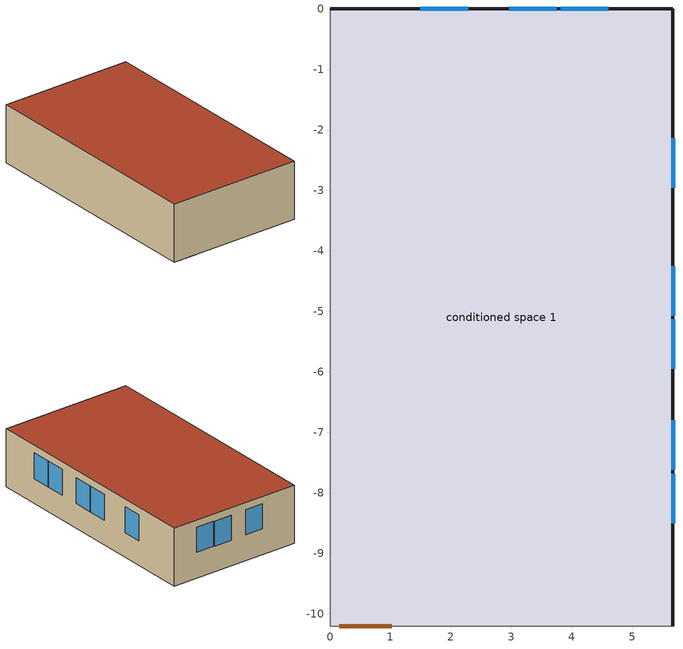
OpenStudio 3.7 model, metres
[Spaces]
conditioned space 1
 floor adiabatic: 0,-10.21 0,0 5.67,0 5.67,-10.21 z0
 wall outside: 5.67,-10.21 5.67,0 0,0 z0:2.44
 wall adiabatic: 0,0 0,-10.21 5.67,-10.21 z0:2.44
 window: 4.6,0 3.81,0 / 3.75,0 2.96,0 / 2.28,0 1.5,0 z1.08:2.13; 5.67,-8.51 5.67,-7.69 / 5.67,-7.62 5.67,-6.8 / 5.67,-5.95 5.67,-5.13 / 5.67,-5.07 5.67,-4.25 / 5.67,-2.96 5.67,-2.14 z1.04:2.13
 door inside: 0.15,-10.21 1.02,-10.21 z0:2.13
 roof outside: 5.67,-10.21 5.67,0 0,0 0,-10.21 z2.44
[ThermalZone]
conditioned space: Use Ideal Air Loads=No
[Sizing:Zone]
conditioned space: Zone Cooling Design Supply Air Temperature Input Method=SupplyAirTemperature; Zone Cooling Design Supply Air Temperature {C}=14; Zone Cooling Design Supply Air Temperature Difference {deltaC}=11.11; Zone Heating Design Supply Air Temperature Input Method=SupplyAirTemperature; Zone Heating Design Supply Air Temperature {C}=40; Zone Heating Design Supply Air Temperature Difference {deltaC}=11.11; Zone Cooling Design Supply Air Humidity Ratio {kg-H2O/kg-air}=0.0085; Zone Heating Design Supply Air Humidity Ratio {kg-H2O/kg-air}=0.008; Cooling Design Air Flow Method=DesignDay; Heating Design Air Flow Method=DesignDay; Account for Dedicated Outdoor Air System=No; Dedicated Outdoor Air System Control Strategy=NeutralSupplyAir; Dedicated Outdoor Air Low Setpoint Temperature for Design {C}=autosize; Dedicated Outdoor Air High Setpoint Temperature for Design {C}=autosize; Zone Load Sizing Method=Sensible Load Only No Latent Load; Zone Latent Cooling Design Supply Air Humidity Ratio Input Method=HumidityRatioDifference; Zone Cooling Design Supply Air Humidity Ratio Difference {kgWater/kgDryAir}=0.005; Zone Latent Heating Design Supply Air Humidity Ratio Input Method=HumidityRatioDifference; Zone Humidification Design Supply Air Humidity Ratio Difference {kgWater/kgDryAir}=0.005
[Space]
conditioned space 1: Space Type=Space Type 1; Thermal Zone=conditioned space
[SpaceType]
Space Type 1: Standards Space Type=conditioned space
